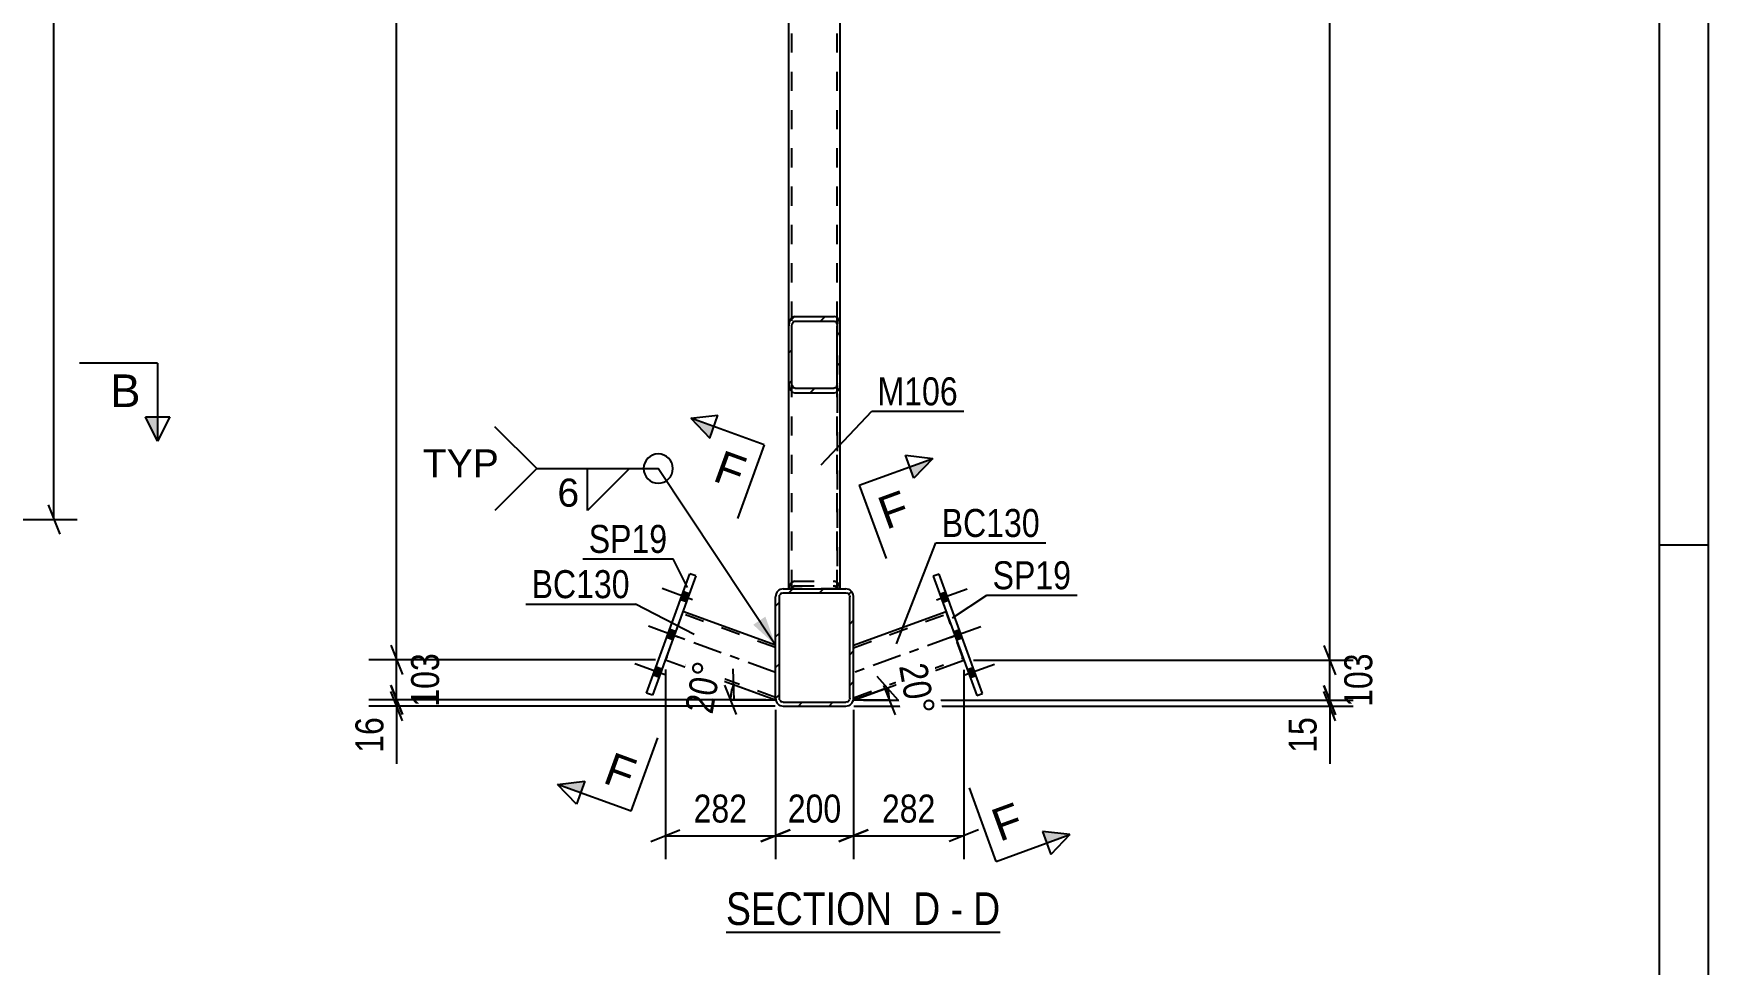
# Model space of a CAD drawing. Header units: millimetres. Extents: x 0 to 841, y 0 to 594.
# Drawn here: x 669.5 to 841, y 255.1 to 350.4 of the extents above; entities that cross this region are included whole.
import ezdxf

# ---------------------------------------------------------------- set-up
doc = ezdxf.new("R2010")
doc.units = ezdxf.units.MM
doc.linetypes.add('DXK_LINE_DOT2', pattern=[3.9198, 1.9599, -1.9599])
doc.linetypes.add('DXK_LINE_DOT3', pattern=[5.9187, 2.979, -0.9799, 0.9799, -0.9799])
doc.styles.add('Arial', font='ARIAL.TTF', dxfattribs={"height": 0.2})
doc.styles.add('Arial Narrow', font='ARIALN.TTF', dxfattribs={"height": 0.2})

# ---------------------------------------------------------------- blocks, each defined once
blk = doc.blocks.new('Unknown-122569972-1162')
at = {"color": 5, "linetype": 'Continuous'}
for p, q in [((841, 0), (841, 594)), ((836, 5), (836, 589)), ((841, 298), (836, 298))]:
    blk.add_line(p, q, dxfattribs=at)
blk = doc.blocks.new('Unknown-122569972-15 - 1405')
at = {"color": 6, "linetype": 'Continuous'}
blk.add_line((740.43, 258.4), (768.5, 258.4), dxfattribs=at)
at = {"color": 0, "linetype": 'Continuous'}
for points in [[(758.54, 259.15), (758.54, 262.65), (740.43, 262.65), (740.43, 259.15)], [(762.36, 259.15), (762.36, 262.65), (759.59, 262.65), (759.59, 259.15)], [(764.68, 259.15), (764.68, 262.65), (763.41, 262.65), (763.41, 259.15)], [(768.5, 259.15), (768.5, 262.65), (765.73, 262.65), (765.73, 259.15)]]:
    blk.add_wipeout(points, dxfattribs=at)
at = {"color": 7, "linetype": 'Continuous', "style": 'Arial Narrow'}
for s, p in [('SECTION ', (740.43, 259.15)), ('D', (759.59, 259.15)), ('D', (765.73, 259.15)), ('-', (763.41, 259.15))]:
    blk.add_text(s, height=3.34, dxfattribs=at).set_placement(p)
blk = doc.blocks.new('Part-122569972-1500 - 1405')
at = {"color": 2, "linetype": 'Continuous'}
for p, q in [((732.3, 282.87), (736.74, 295.08)), ((737.34, 294.86), (736.74, 295.08)), ((737.34, 294.86), (732.9, 282.65)), ((732.9, 282.65), (732.3, 282.87))]:
    blk.add_line(p, q, dxfattribs=at)
blk = doc.blocks.new('Bolt-122569972-1472 - 1405')
at = {"linetype": 'Continuous'}
for points in [[(762.31, 293), (762.62, 292.17), (763.22, 292.39), (762.92, 293.22)], [(762.31, 293), (762.62, 292.17), (763.22, 292.39), (762.92, 293.22)], [(762.31, 293), (762.62, 292.17), (763.22, 292.39), (762.92, 293.22)], [(763.72, 289.15), (764.02, 288.32), (764.62, 288.54), (764.32, 289.37)], [(763.72, 289.15), (764.02, 288.32), (764.62, 288.54), (764.32, 289.37)], [(765.12, 285.29), (765.42, 284.47), (766.02, 284.69), (765.72, 285.51)], [(765.12, 285.29), (765.42, 284.47), (766.02, 284.69), (765.72, 285.51)], [(765.12, 285.29), (765.42, 284.47), (766.02, 284.69), (765.72, 285.51)]]:
    blk.add_hatch(color=1, dxfattribs=at).paths.add_polyline_path(points)
at = {"color": 1, "linetype": 'Continuous'}
for p, q in [((761.98, 292.41), (765.1, 293.54)), ((761.98, 292.41), (765.1, 293.54)), ((761.98, 292.41), (765.1, 293.54)), ((762.31, 293), (762.92, 293.22)), ((762.31, 293), (762.92, 293.22)), ((762.31, 293), (762.92, 293.22)), ((762.62, 292.17), (763.22, 292.39)), ((762.62, 292.17), (763.22, 292.39)), ((762.62, 292.17), (763.22, 292.39)), ((763.38, 288.56), (766.5, 289.69)), ((763.38, 288.56), (766.5, 289.69)), ((763.72, 289.15), (764.32, 289.37)), ((763.72, 289.15), (764.32, 289.37)), ((764.02, 288.32), (764.62, 288.54)), ((764.02, 288.32), (764.62, 288.54)), ((764.78, 284.7), (767.9, 285.84)), ((764.78, 284.7), (767.9, 285.84)), ((764.78, 284.7), (767.9, 285.84)), ((765.12, 285.29), (765.72, 285.51)), ((765.12, 285.29), (765.72, 285.51)), ((765.12, 285.29), (765.72, 285.51)), ((765.42, 284.47), (766.02, 284.69)), ((765.42, 284.47), (766.02, 284.69)), ((765.42, 284.47), (766.02, 284.69))]:
    blk.add_line(p, q, dxfattribs=at)
blk = doc.blocks.new('Part-122569972-1465 - 1405')
at = {"linetype": 'Continuous'}
h = blk.add_hatch(dxfattribs=at)
h.set_pattern_fill('', scale=0.7, style=0, pattern_type=0)
h.set_pattern_definition([(45, (746.854, 314.5358), (-1.57154, 1.57154), [])])
h.paths.add_polyline_path([(746.85, 320.46), (746.85, 314.54), (746.9, 314.17), (747.04, 313.87), (747.25, 313.66), (747.49, 313.59), (751.49, 313.59), (751.74, 313.66), (751.95, 313.87), (752.09, 314.17), (752.13, 314.54), (752.13, 320.46), (752.09, 320.83), (751.95, 321.13), (751.74, 321.34), (751.49, 321.41), (747.49, 321.41), (747.25, 321.34), (747.04, 321.13), (746.9, 320.83)])
h.paths.add_polyline_path([(747.27, 320.8), (747.37, 320.9), (747.49, 320.94), (751.49, 320.94), (751.62, 320.9), (751.72, 320.8), (751.79, 320.65), (751.81, 320.46), (751.81, 314.54), (751.79, 314.35), (751.72, 314.2), (751.62, 314.1), (751.49, 314.06), (747.49, 314.06), (747.37, 314.1), (747.27, 314.2), (747.2, 314.35), (747.17, 314.54), (747.17, 320.46), (747.2, 320.65)])
at = {"color": 2, "linetype": 'Continuous'}
for p, q in [((746.9, 320.83), (746.85, 320.46)), ((747.17, 320.46), (747.2, 320.65)), ((747.49, 321.41), (747.25, 321.34)), ((747.37, 320.9), (747.49, 320.94)), ((747.49, 321.41), (751.49, 321.41)), ((747.49, 320.94), (751.49, 320.94)), ((751.74, 321.34), (751.49, 321.41)), ((751.49, 320.94), (751.62, 320.9)), ((751.79, 320.65), (751.81, 320.46)), ((752.13, 320.46), (752.09, 320.83)), ((746.85, 314.54), (746.85, 320.46)), ((747.17, 314.54), (747.17, 320.46)), ((751.81, 314.54), (751.81, 320.46)), ((752.13, 314.54), (752.13, 320.46)), ((746.85, 293.54), (746.85, 314.54)), ((746.85, 314.54), (746.9, 314.17)), ((747.2, 314.35), (747.17, 314.54)), ((747.49, 314.06), (747.37, 314.1)), ((747.49, 314.06), (751.49, 314.06)), ((751.62, 314.1), (751.49, 314.06)), ((751.81, 314.54), (751.79, 314.35)), ((752.09, 314.17), (752.13, 314.54)), ((752.13, 293.54), (752.13, 314.54)), ((747.25, 313.66), (747.49, 313.59)), ((747.49, 313.59), (751.49, 313.59)), ((751.49, 313.59), (751.74, 313.66))]:
    blk.add_line(p, q, dxfattribs=at)
at = {"color": 7, "linetype": 'DXK_LINE_DOT2'}
for p, q in [((746.85, 314.54), (746.85, 320.46)), ((747.17, 293.54), (747.17, 320.46)), ((751.81, 293.54), (751.81, 320.46)), ((752.13, 314.54), (752.13, 320.46)), ((746.85, 293.54), (752.13, 293.54)), ((746.87, 293.54), (746.9, 293.75)), ((747.17, 293.54), (747.19, 293.54)), ((747.2, 293.57), (747.19, 293.54)), ((747.25, 294.27), (747.49, 294.34)), ((747.49, 293.86), (747.37, 293.83)), ((747.49, 294.34), (751.49, 294.34)), ((747.49, 293.86), (751.49, 293.86)), ((751.49, 294.34), (751.74, 294.27)), ((751.62, 293.83), (751.49, 293.86)), ((751.79, 293.54), (751.79, 293.57)), ((752.09, 293.75), (752.11, 293.54))]:
    blk.add_line(p, q, dxfattribs=at)
at = {"color": 2, "linetype": 'Continuous'}
for centre, radius, start, end in [((747.74, 320.63), 0.863, 124.9769, 167.0015), ((747.62, 320.55), 0.432, 124.9769, 167.0015), ((751.37, 320.55), 0.432, 12.9985, 55.0231), ((751.24, 320.63), 0.863, 12.9985, 55.0231), ((747.74, 314.37), 0.863, 192.9985, 235.0231), ((747.62, 314.45), 0.432, 192.9985, 235.0231), ((751.37, 314.45), 0.432, 304.9769, 347.0015), ((751.24, 314.37), 0.863, 304.9769, 347.0015)]:
    blk.add_arc(centre, radius, start, end, dxfattribs=at)
at = {"color": 7, "linetype": 'DXK_LINE_DOT2'}
for centre, radius, start, end in [((747.74, 293.56), 0.863, 124.9769, 167.0015), ((747.62, 293.47), 0.432, 124.9769, 167.0015), ((751.37, 293.47), 0.432, 12.9985, 55.0231), ((751.24, 293.56), 0.863, 12.9985, 55.0231)]:
    blk.add_arc(centre, radius, start, end, dxfattribs=at)
blk = doc.blocks.new('Bolt-122569972-1470 - 1405')
at = {"linetype": 'Continuous'}
for points in [[(736.37, 292.2), (736.67, 293.02), (736.07, 293.24), (735.77, 292.41)], [(736.37, 292.2), (736.67, 293.02), (736.07, 293.24), (735.77, 292.41)], [(736.37, 292.2), (736.67, 293.02), (736.07, 293.24), (735.77, 292.41)], [(734.97, 288.34), (735.27, 289.17), (734.67, 289.39), (734.37, 288.56)], [(734.97, 288.34), (735.27, 289.17), (734.67, 289.39), (734.37, 288.56)], [(733.57, 284.49), (733.87, 285.32), (733.27, 285.54), (732.97, 284.71)], [(733.57, 284.49), (733.87, 285.32), (733.27, 285.54), (732.97, 284.71)], [(733.57, 284.49), (733.87, 285.32), (733.27, 285.54), (732.97, 284.71)]]:
    blk.add_hatch(color=1, dxfattribs=at).paths.add_polyline_path(points)
at = {"color": 1, "linetype": 'Continuous'}
for p, q in [((737.01, 292.43), (733.89, 293.57)), ((737.01, 292.43), (733.89, 293.57)), ((737.01, 292.43), (733.89, 293.57)), ((736.67, 293.02), (736.07, 293.24)), ((736.67, 293.02), (736.07, 293.24)), ((736.67, 293.02), (736.07, 293.24)), ((736.37, 292.2), (735.77, 292.41)), ((736.37, 292.2), (735.77, 292.41)), ((736.37, 292.2), (735.77, 292.41)), ((735.61, 288.58), (732.49, 289.71)), ((735.61, 288.58), (732.49, 289.71)), ((734.97, 288.34), (734.37, 288.56)), ((734.97, 288.34), (734.37, 288.56)), ((735.27, 289.17), (734.67, 289.39)), ((735.27, 289.17), (734.67, 289.39)), ((734.21, 284.73), (731.09, 285.86)), ((734.21, 284.73), (731.09, 285.86)), ((734.21, 284.73), (731.09, 285.86)), ((733.57, 284.49), (732.97, 284.71)), ((733.57, 284.49), (732.97, 284.71)), ((733.57, 284.49), (732.97, 284.71)), ((733.87, 285.32), (733.27, 285.54)), ((733.87, 285.32), (733.27, 285.54)), ((733.87, 285.32), (733.27, 285.54))]:
    blk.add_line(p, q, dxfattribs=at)
blk = doc.blocks.new('Part-122569972-1510 - 1405')
at = {"color": 2, "linetype": 'Continuous'}
for p, q in [((762.25, 295.06), (761.64, 294.84)), ((766.69, 282.84), (762.25, 295.06)), ((761.64, 294.84), (766.09, 282.63)), ((766.09, 282.63), (766.69, 282.84))]:
    blk.add_line(p, q, dxfattribs=at)
blk = doc.blocks.new('Part-122569972-1530 - 1405')
at = {"color": 2, "linetype": 'Continuous'}
for p, q in [((753.49, 287.77), (762.96, 291.21)), ((753.49, 282.15), (764.77, 286.25)), ((753.49, 282.19), (753.49, 282.34)), ((753.49, 282.19), (753.49, 282.15))]:
    blk.add_line(p, q, dxfattribs=at)
at = {"color": 7, "linetype": 'DXK_LINE_DOT2'}
for p, q in [((753.49, 287.51), (763.05, 290.99)), ((764.77, 286.25), (762.96, 291.21)), ((753.49, 287.73), (753.49, 287.77)), ((753.49, 282.34), (753.49, 287.77)), ((753.49, 282.4), (764.69, 286.48))]:
    blk.add_line(p, q, dxfattribs=at)
at = {"color": 7, "linetype": 'DXK_LINE_DOT3'}
blk.add_line((763.87, 288.73), (753.49, 284.96), dxfattribs=at)
blk = doc.blocks.new('Part-122569972-1631 - 1405')
at = {"color": 7, "linetype": 'DXK_LINE_DOT2'}
for p, q in [((746.85, 293.54), (746.85, 321.34)), ((747.17, 293.54), (747.17, 321.34)), ((751.81, 321.34), (751.81, 293.54)), ((752.13, 293.54), (752.13, 321.34)), ((746.85, 293.54), (752.13, 293.54)), ((746.9, 293.54), (746.85, 293.54)), ((746.9, 293.75), (746.87, 293.54)), ((747.19, 293.54), (747.2, 293.57)), ((747.49, 294.34), (747.25, 294.27)), ((747.37, 293.83), (747.49, 293.86)), ((747.49, 294.34), (751.49, 294.34)), ((747.49, 293.86), (751.49, 293.86)), ((751.72, 294.27), (751.49, 294.34)), ((751.49, 293.86), (751.62, 293.83)), ((751.74, 294.27), (751.72, 294.27)), ((751.79, 293.57), (751.79, 293.54)), ((751.81, 293.54), (751.79, 293.54)), ((752.11, 293.54), (752.09, 293.75))]:
    blk.add_line(p, q, dxfattribs=at)
for centre, radius, start, end in [((747.74, 293.56), 0.863, 124.9769, 167.0015), ((747.62, 293.47), 0.432, 124.9769, 167.0015), ((751.37, 293.47), 0.432, 12.9985, 55.0231), ((751.24, 293.56), 0.863, 12.9985, 55.0231)]:
    blk.add_arc(centre, radius, start, end, dxfattribs=at)
blk = doc.blocks.new('Part-122569972-1646 - 1405')
at = {"color": 7, "linetype": 'DXK_LINE_DOT2'}
for p, q in [((736.02, 291.24), (734.22, 286.28)), ((745.49, 287.53), (735.94, 291.01)), ((745.49, 282.43), (734.3, 286.5)), ((745.49, 282.34), (745.49, 287.79))]:
    blk.add_line(p, q, dxfattribs=at)
at = {"color": 2, "linetype": 'Continuous'}
for p, q in [((745.49, 287.79), (736.02, 291.24)), ((734.22, 286.28), (745.49, 282.17)), ((745.49, 282.32), (745.49, 282.34)), ((745.49, 282.32), (745.49, 282.17))]:
    blk.add_line(p, q, dxfattribs=at)
at = {"color": 7, "linetype": 'DXK_LINE_DOT3'}
blk.add_line((745.49, 284.98), (735.12, 288.76), dxfattribs=at)
blk = doc.blocks.new('Part-122569972-1667 - 1405')
at = {"color": 7, "linetype": 'DXK_LINE_DOT2'}
for p, q in [((746.85, 409.14), (752.13, 409.14)), ((746.85, 382.21), (746.85, 409.14)), ((747.17, 293.54), (747.17, 409.14)), ((751.81, 293.54), (751.81, 409.14)), ((752.13, 382.21), (752.13, 409.14)), ((746.85, 293.54), (746.85, 320.46)), ((752.13, 293.54), (752.13, 320.46)), ((752.13, 293.54), (746.85, 293.54))]:
    blk.add_line(p, q, dxfattribs=at)
at = {"color": 2, "linetype": 'Continuous'}
for p, q in [((746.85, 320.46), (746.85, 382.21)), ((752.13, 320.46), (752.13, 382.21))]:
    blk.add_line(p, q, dxfattribs=at)
blk = doc.blocks.new('Part-122569972-1682 - 1405')
at = {"linetype": 'Continuous'}
h = blk.add_hatch(dxfattribs=at)
h.set_pattern_fill('', scale=0.7, style=0, pattern_type=0)
h.set_pattern_definition([(45, (745.494, 282.3383), (-1.57154, 1.57154), [])])
h.paths.add_polyline_path([(745.49, 292.74), (745.49, 282.34), (745.55, 282.03), (745.73, 281.77), (745.99, 281.6), (746.29, 281.54), (752.69, 281.54), (753, 281.6), (753.26, 281.77), (753.43, 282.03), (753.49, 282.34), (753.49, 292.74), (753.43, 293.04), (753.26, 293.3), (753, 293.48), (752.69, 293.54), (746.29, 293.54), (745.99, 293.48), (745.73, 293.3), (745.55, 293.04)])
h.paths.add_polyline_path([(746.01, 293.02), (746.14, 293.11), (746.29, 293.14), (752.69, 293.14), (752.85, 293.11), (752.98, 293.02), (753.06, 292.89), (753.09, 292.74), (753.09, 282.34), (753.06, 282.19), (752.98, 282.06), (752.85, 281.97), (752.69, 281.94), (746.29, 281.94), (746.14, 281.97), (746.01, 282.06), (745.92, 282.19), (745.89, 282.34), (745.89, 292.74), (745.92, 292.89)])
at = {"color": 2, "linetype": 'Continuous'}
for p, q in [((746.29, 293.54), (745.99, 293.48)), ((746.29, 293.54), (746.29, 293.54)), ((746.29, 293.54), (752.69, 293.54)), ((752.69, 293.54), (752.69, 293.54)), ((753, 293.48), (752.69, 293.54)), ((745.55, 293.04), (745.49, 292.74)), ((745.49, 292.74), (745.49, 292.74)), ((745.49, 282.34), (745.49, 292.74)), ((745.89, 292.74), (745.92, 292.89)), ((745.89, 292.74), (745.89, 292.74)), ((745.89, 282.34), (745.89, 292.74)), ((746.14, 293.11), (746.29, 293.14)), ((746.29, 293.14), (746.29, 293.14)), ((746.29, 293.14), (752.69, 293.14)), ((752.69, 293.14), (752.69, 293.14)), ((752.69, 293.14), (752.85, 293.11)), ((753.06, 292.89), (753.09, 292.74)), ((753.09, 292.74), (753.09, 292.74)), ((753.09, 282.34), (753.09, 292.74)), ((753.49, 292.74), (753.43, 293.04)), ((753.49, 292.74), (753.49, 292.74)), ((753.49, 282.34), (753.49, 292.74)), ((745.49, 282.34), (745.49, 282.34)), ((745.49, 282.34), (745.55, 282.03)), ((745.89, 282.34), (745.89, 282.34)), ((745.92, 282.19), (745.89, 282.34)), ((745.99, 281.6), (746.29, 281.54)), ((746.29, 281.94), (746.14, 281.97)), ((746.29, 281.94), (746.29, 281.94)), ((746.29, 281.94), (752.69, 281.94)), ((746.29, 281.54), (746.29, 281.54)), ((746.29, 281.54), (752.69, 281.54)), ((752.85, 281.97), (752.69, 281.94)), ((752.69, 281.94), (752.69, 281.94)), ((752.69, 281.54), (753, 281.6)), ((752.69, 281.54), (752.69, 281.54)), ((753.09, 282.34), (753.06, 282.19)), ((753.09, 282.34), (753.09, 282.34)), ((753.43, 282.03), (753.49, 282.34)), ((753.49, 282.34), (753.49, 282.34))]:
    blk.add_line(p, q, dxfattribs=at)
for centre, radius, start, end in [((746.29, 292.74), 0.8, 112.5, 157.5), ((752.69, 292.74), 0.8, 22.5, 67.5), ((746.29, 292.74), 0.4, 112.5, 157.5), ((752.69, 292.74), 0.4, 22.5, 67.5), ((746.29, 282.34), 0.8, 202.5, 247.5), ((746.29, 282.34), 0.4, 202.5, 247.5), ((752.69, 282.34), 0.4, 292.5, 337.5), ((752.69, 282.34), 0.8, 292.5, 337.5)]:
    blk.add_arc(centre, radius, start, end, dxfattribs=at)
blk = doc.blocks.new('StraightDimension-122569972-3916 - 3380')
at = {"color": 7, "linetype": 'Continuous'}
for p, q in [((672.23, 426.74), (671.03, 429.74)), ((651.21, 428.24), (674.03, 428.24)), ((671.63, 300.64), (671.63, 428.24)), ((671.03, 302.14), (672.23, 299.14)), ((651.21, 300.64), (674.03, 300.64))]:
    blk.add_line(p, q, dxfattribs=at)
at = {"color": 0}
blk.add_wipeout([(670.88, 368.7), (666.68, 368.7), (666.68, 360.19), (670.88, 360.19)], dxfattribs=at)
at = {"color": 3, "style": 'Arial Narrow'}
blk.add_text('3190', height=2.863, rotation=90.0002, dxfattribs=at).set_placement((670.28, 360.79))
blk = doc.blocks.new('StraightDimension-122569972-1704 - 1405')
at = {"color": 7, "linetype": 'Continuous'}
for p, q in [((801.63, 287.75), (802.83, 284.75)), ((765.77, 286.25), (805.08, 286.25)), ((802.23, 282.15), (802.23, 286.25)), ((802.83, 280.65), (801.63, 283.65)), ((754.49, 282.15), (805.08, 282.15))]:
    blk.add_line(p, q, dxfattribs=at)
at = {"color": 0}
blk.add_wipeout([(807.18, 287.54), (802.98, 287.54), (802.98, 280.86), (807.18, 280.86)], dxfattribs=at)
at = {"color": 3, "style": 'Arial Narrow'}
blk.add_text('103', height=2.863, rotation=90.0002, dxfattribs=at).set_placement((806.58, 281.46))
blk = doc.blocks.new('AngleDimension-122569972-1816 - 1405')
at = {"color": 7, "linetype": 'Continuous'}
for p, q in [((741.13, 285.36), (741.23, 282.13)), ((741.5, 280.67), (740.3, 283.67)), ((741.18, 283.74), (745.49, 282.17)), ((744.49, 282.17), (740.9, 282.17)), ((740.9, 282.17), (745.49, 282.17))]:
    blk.add_line(p, q, dxfattribs=at)
blk.add_arc((745.49, 282.17), 4.59, 159.9998, 180, dxfattribs=at)
at = {"color": 0}
blk.add_wipeout([(740.65, 286.31), (736.51, 287.03), (735.39, 280.67), (739.52, 279.94)], dxfattribs=at)
at = {"color": 3, "style": 'Arial Narrow'}
blk.add_text('20°', height=2.863, rotation=80.0021, dxfattribs=at).set_placement((739.04, 280.64))
blk = doc.blocks.new('StraightDimension-122569972-1771 - 1405')
at = {"color": 7, "linetype": 'Continuous'}
for p, q in [((706.11, 287.78), (707.31, 284.78)), ((733.22, 286.28), (704.31, 286.28)), ((706.71, 282.17), (706.71, 286.28)), ((707.31, 280.67), (706.11, 283.67)), ((744.49, 282.17), (704.31, 282.17))]:
    blk.add_line(p, q, dxfattribs=at)
at = {"color": 0}
blk.add_wipeout([(711.66, 287.57), (707.46, 287.57), (707.46, 280.88), (711.66, 280.88)], dxfattribs=at)
at = {"color": 3, "style": 'Arial Narrow'}
blk.add_text('103', height=2.863, rotation=90.0002, dxfattribs=at).set_placement((711.06, 281.48))
blk = doc.blocks.new('StraightDimension-122569972-1687 - 1405')
at = {"color": 7, "linetype": 'Continuous'}
for p, q in [((801.63, 283.65), (802.83, 280.65)), ((802.83, 280.04), (801.63, 283.04)), ((753.53, 281.54), (804.63, 281.54)), ((754.49, 282.15), (804.63, 282.15)), ((802.23, 281.54), (802.23, 282.15))]:
    blk.add_line(p, q, dxfattribs=at)
at = {"color": 0}
blk.add_wipeout([(801.48, 281.01), (797.28, 281.01), (797.28, 276.16), (801.48, 276.16)], dxfattribs=at)
at = {"color": 7, "linetype": 'Continuous'}
blk.add_line((802.23, 281.54), (802.23, 275.63), dxfattribs=at)
blk.add_line((802.23, 281.54), (802.23, 275.63), dxfattribs=at)
at = {"color": 3, "style": 'Arial Narrow'}
blk.add_text('15', height=2.863, rotation=90.0002, dxfattribs=at).set_placement((800.88, 276.76))
blk = doc.blocks.new('StraightDimension-122569972-1714 - 1405')
at = {"color": 7, "linetype": 'Continuous'}
for p, q in [((802.83, 423.2), (801.63, 426.2)), ((776.29, 424.7), (804.63, 424.7)), ((802.23, 286.25), (802.23, 424.7)), ((801.63, 287.75), (802.83, 284.75)), ((765.77, 286.25), (804.63, 286.25))]:
    blk.add_line(p, q, dxfattribs=at)
at = {"color": 0}
blk.add_wipeout([(801.48, 359.73), (797.28, 359.73), (797.28, 351.22), (801.48, 351.22)], dxfattribs=at)
at = {"color": 3, "style": 'Arial Narrow'}
blk.add_text('3461', height=2.863, rotation=90.0002, dxfattribs=at).set_placement((800.88, 351.82))
blk = doc.blocks.new('AngleDimension-122569972-1749 - 1405')
at = {"color": 7, "linetype": 'Continuous'}
for p, q in [((756.95, 283.4), (753.49, 282.15)), ((755.87, 284.61), (758.02, 282.2)), ((757.77, 280.65), (756.57, 283.65)), ((757.17, 282.15), (753.49, 282.15)), ((754.49, 282.15), (757.17, 282.15))]:
    blk.add_line(p, q, dxfattribs=at)
blk.add_arc((753.49, 282.15), 3.67, 360, 19.9997, dxfattribs=at)
at = {"color": 0}
blk.add_wipeout([(758.56, 279.76), (762.7, 280.49), (761.57, 286.85), (757.44, 286.12)], dxfattribs=at)
at = {"color": 3, "style": 'Arial Narrow'}
blk.add_text('20°', height=2.863, rotation=-80.0021, dxfattribs=at).set_placement((758.13, 285.64))
blk = doc.blocks.new('StraightDimension-122569972-1882 - 1405')
at = {"color": 7, "linetype": 'Continuous'}
for p, q in [((745.49, 281.17), (745.49, 265.88)), ((753.49, 281.15), (753.49, 265.88)), ((743.99, 267.68), (746.99, 268.88)), ((745.49, 268.28), (753.49, 268.28)), ((754.99, 268.88), (751.99, 267.68))]:
    blk.add_line(p, q, dxfattribs=at)
at = {"color": 0}
blk.add_wipeout([(752.84, 269.03), (752.84, 273.23), (746.15, 273.23), (746.15, 269.03)], dxfattribs=at)
at = {"color": 3, "style": 'Arial Narrow'}
blk.add_text('200', height=2.863, dxfattribs=at).set_placement((746.75, 269.63))
blk = doc.blocks.new('StraightDimension-122569972-1761 - 1405')
at = {"color": 7, "linetype": 'Continuous'}
for p, q in [((706.11, 283.67), (707.31, 280.67)), ((707.31, 280.04), (706.11, 283.04)), ((744.49, 282.17), (703.86, 282.17)), ((745.45, 281.54), (703.86, 281.54)), ((706.71, 281.54), (706.71, 282.17))]:
    blk.add_line(p, q, dxfattribs=at)
at = {"color": 0}
blk.add_wipeout([(705.96, 281.01), (701.76, 281.01), (701.76, 276.16), (705.96, 276.16)], dxfattribs=at)
at = {"color": 7, "linetype": 'Continuous'}
blk.add_line((706.71, 281.54), (706.71, 275.63), dxfattribs=at)
blk.add_line((706.71, 281.54), (706.71, 275.63), dxfattribs=at)
at = {"color": 3, "style": 'Arial Narrow'}
blk.add_text('16', height=2.863, rotation=90.0002, dxfattribs=at).set_placement((705.36, 276.76))
blk = doc.blocks.new('StraightDimension-122569972-1781 - 1405')
at = {"color": 7, "linetype": 'Continuous'}
for p, q in [((707.31, 423.22), (706.11, 426.22)), ((722.69, 424.72), (703.86, 424.72)), ((706.71, 286.28), (706.71, 424.72)), ((706.11, 287.78), (707.31, 284.78)), ((733.22, 286.28), (703.86, 286.28))]:
    blk.add_line(p, q, dxfattribs=at)
at = {"color": 0}
blk.add_wipeout([(705.96, 359.76), (701.76, 359.76), (701.76, 351.24), (705.96, 351.24)], dxfattribs=at)
at = {"color": 3, "style": 'Arial Narrow'}
blk.add_text('3461', height=2.863, rotation=90.0002, dxfattribs=at).set_placement((705.36, 351.84))
blk = doc.blocks.new('StraightDimension-122569972-1863 - 1405')
at = {"color": 7, "linetype": 'Continuous'}
for p, q in [((734.22, 285.28), (734.22, 265.88)), ((745.49, 281.17), (745.49, 265.88)), ((732.72, 267.68), (735.72, 268.88)), ((734.22, 268.28), (745.49, 268.28)), ((746.99, 268.88), (743.99, 267.68))]:
    blk.add_line(p, q, dxfattribs=at)
at = {"color": 0}
blk.add_wipeout([(743.2, 269.03), (743.2, 273.23), (736.51, 273.23), (736.51, 269.03)], dxfattribs=at)
at = {"color": 3, "style": 'Arial Narrow'}
blk.add_text('282', height=2.863, dxfattribs=at).set_placement((737.11, 269.63))
blk = doc.blocks.new('StraightDimension-122569972-1901 - 1405')
at = {"color": 7, "linetype": 'Continuous'}
for p, q in [((764.77, 285.25), (764.77, 265.88)), ((753.49, 281.15), (753.49, 265.88)), ((751.99, 267.68), (754.99, 268.88)), ((753.49, 268.28), (764.77, 268.28)), ((766.27, 268.88), (763.27, 267.68))]:
    blk.add_line(p, q, dxfattribs=at)
at = {"color": 0}
blk.add_wipeout([(762.47, 269.03), (762.47, 273.23), (755.79, 273.23), (755.79, 269.03)], dxfattribs=at)
at = {"color": 3, "style": 'Arial Narrow'}
blk.add_text('282', height=2.863, dxfattribs=at).set_placement((756.39, 269.63))
blk = doc.blocks.new('SectionMark-122569972-4400 - 3380')
at = {"linetype": 'Continuous'}
blk.add_hatch(color=6, dxfattribs=at).paths.add_polyline_path([(681, 311.14), (682.25, 311.14), (682.25, 308.64)])
at = {"color": 6, "linetype": 'Continuous'}
for p, q in [((682.25, 316.64), (674.25, 316.64)), ((682.25, 316.64), (682.25, 308.64)), ((681, 311.14), (683.5, 311.14)), ((682.25, 308.64), (681, 311.14)), ((683.5, 311.14), (682.25, 308.64))]:
    blk.add_line(p, q, dxfattribs=at)
at = {"color": 0, "linetype": 'Continuous'}
blk.add_wipeout([(680.5, 312.14), (680.5, 315.64), (677.39, 315.64), (677.39, 312.14)], dxfattribs=at)
at = {"color": 3, "linetype": 'Continuous', "style": 'Arial'}
blk.add_text('B', height=3.34, dxfattribs=at).set_placement((677.39, 312.14))
blk = doc.blocks.new('MarkSet-122569972-2027 - 1405')
at = {"color": 0}
blk.add_wipeout([(764.16, 312.32), (764.16, 315.32), (755.94, 315.32), (755.94, 312.32)], dxfattribs=at)
blk.add_wipeout([(764.16, 312.32), (764.16, 315.32), (755.94, 315.32), (755.94, 312.32)], dxfattribs=at)
at = {"color": 30, "linetype": 'Continuous'}
for p, q in [((750.16, 306.23), (755.34, 311.72)), ((755.34, 311.72), (764.76, 311.72))]:
    blk.add_line(p, q, dxfattribs=at)
at = {"color": 3, "style": 'Arial Narrow'}
blk.add_text('M106', height=2.863, dxfattribs=at).set_placement((755.94, 312.32))
blk = doc.blocks.new('SectionMark-122569972-1972 - 1405')
at = {"linetype": 'Continuous'}
for points in [[(739.18, 310.15), (738.76, 308.97), (736.83, 311)], [(725.97, 273.85), (725.54, 272.67), (723.19, 273.53)]]:
    blk.add_hatch(color=6, dxfattribs=at).paths.add_polyline_path(points)
at = {"color": 6, "linetype": 'Continuous'}
for p, q in [((736.83, 311), (739.61, 311.32)), ((736.83, 311), (738.76, 308.97)), ((738.76, 308.97), (739.61, 311.32)), ((723.19, 273.53), (725.97, 273.85)), ((725.11, 271.5), (723.19, 273.53)), ((725.97, 273.85), (725.11, 271.5))]:
    blk.add_line(p, q, dxfattribs=at)
at = {"color": 0, "linetype": 'Continuous'}
for points in [[(741.62, 303.68), (742.81, 306.97), (740.13, 307.94), (738.94, 304.65)], [(730.37, 272.78), (731.57, 276.07), (728.89, 277.04), (727.69, 273.75)]]:
    blk.add_wipeout(points, dxfattribs=at)
at = {"color": 6, "linetype": 'Continuous'}
for p, q in [((744.35, 308.27), (736.83, 311)), ((744.35, 308.27), (741.61, 300.75)), ((730.71, 270.79), (733.45, 278.31)), ((730.71, 270.79), (723.19, 273.53))]:
    blk.add_line(p, q, dxfattribs=at)
at = {"color": 3, "linetype": 'Continuous', "style": 'Arial'}
for p in [(738.94, 304.65), (727.69, 273.75)]:
    blk.add_text('F', height=3.34, rotation=-20.002, dxfattribs=at).set_placement(p)
blk = doc.blocks.new('Mark-122569972-1496 - 1405')
at = {"color": 0}
blk.add_wipeout([(734.42, 297.22), (734.42, 300.22), (726.38, 300.22), (726.38, 297.22)], dxfattribs=at)
blk.add_wipeout([(734.42, 297.22), (734.42, 300.22), (726.38, 300.22), (726.38, 297.22)], dxfattribs=at)
at = {"color": 30, "linetype": 'Continuous'}
for p in [(725.78, 296.62), (736.48, 293.67)]:
    blk.add_line(p, (735.02, 296.62), dxfattribs=at)
at = {"color": 3, "style": 'Arial Narrow'}
blk.add_text('SP19', height=2.863, dxfattribs=at).set_placement((726.38, 297.22))
blk = doc.blocks.new('Mark-122569972-1506 - 1405')
at = {"color": 0}
blk.add_wipeout([(775.76, 293.5), (775.76, 296.5), (767.72, 296.5), (767.72, 293.5)], dxfattribs=at)
blk.add_wipeout([(775.76, 293.5), (775.76, 296.5), (767.72, 296.5), (767.72, 293.5)], dxfattribs=at)
at = {"color": 30, "linetype": 'Continuous'}
for p, q in [((763.62, 290.56), (767.12, 292.9)), ((767.12, 292.9), (776.36, 292.9))]:
    blk.add_line(p, q, dxfattribs=at)
at = {"color": 3, "style": 'Arial Narrow'}
blk.add_text('SP19', height=2.863, dxfattribs=at).set_placement((767.72, 293.5))
blk = doc.blocks.new('Mark-122569972-1526 - 1405')
at = {"color": 0}
blk.add_wipeout([(772.56, 298.85), (772.56, 301.85), (762.51, 301.85), (762.51, 298.85)], dxfattribs=at)
blk.add_wipeout([(772.56, 298.85), (772.56, 301.85), (762.51, 301.85), (762.51, 298.85)], dxfattribs=at)
at = {"color": 30, "linetype": 'Continuous'}
for p, q in [((757.87, 287.93), (761.91, 298.25)), ((761.91, 298.25), (773.16, 298.25))]:
    blk.add_line(p, q, dxfattribs=at)
at = {"color": 3, "style": 'Arial Narrow'}
blk.add_text('BC130', height=2.863, dxfattribs=at).set_placement((762.51, 298.85))
blk = doc.blocks.new('Mark-122569972-1642 - 1405')
at = {"color": 0}
blk.add_wipeout([(730.58, 292.59), (730.58, 295.59), (720.53, 295.59), (720.53, 292.59)], dxfattribs=at)
blk.add_wipeout([(730.58, 292.59), (730.58, 295.59), (720.53, 295.59), (720.53, 292.59)], dxfattribs=at)
at = {"color": 30, "linetype": 'Continuous'}
for p in [(719.93, 291.99), (737.17, 288.86)]:
    blk.add_line(p, (731.18, 291.99), dxfattribs=at)
at = {"color": 3, "style": 'Arial Narrow'}
blk.add_text('BC130', height=2.863, dxfattribs=at).set_placement((720.53, 292.59))
blk = doc.blocks.new('SectionMark-122569972-1974 - 1405')
at = {"linetype": 'Continuous'}
for points in [[(759.67, 304.87), (759.24, 306.04), (761.59, 306.89)], [(773.26, 267.53), (772.83, 268.71), (775.61, 268.39)]]:
    blk.add_hatch(color=6, dxfattribs=at).paths.add_polyline_path(points)
at = {"color": 6, "linetype": 'Continuous'}
for p, q in [((759.67, 304.87), (758.81, 307.21)), ((758.81, 307.21), (761.59, 306.89)), ((761.59, 306.89), (759.67, 304.87)), ((775.61, 268.39), (772.83, 268.71)), ((772.83, 268.71), (773.68, 266.36)), ((775.61, 268.39), (773.68, 266.36))]:
    blk.add_line(p, q, dxfattribs=at)
at = {"color": 0, "linetype": 'Continuous'}
for points in [[(759.49, 300.54), (758.29, 303.83), (755.61, 302.86), (756.81, 299.57)], [(771.11, 268.61), (769.91, 271.9), (767.23, 270.93), (768.43, 267.64)]]:
    blk.add_wipeout(points, dxfattribs=at)
at = {"color": 6, "linetype": 'Continuous'}
for p, q in [((754.07, 304.16), (761.59, 306.89)), ((754.07, 304.16), (756.81, 296.64)), ((768.09, 265.65), (765.35, 273.17)), ((768.09, 265.65), (775.61, 268.39))]:
    blk.add_line(p, q, dxfattribs=at)
at = {"color": 3, "linetype": 'Continuous', "style": 'Arial'}
for p in [(756.81, 299.57), (768.43, 267.64)]:
    blk.add_text('F', height=3.34, rotation=20.002, dxfattribs=at).set_placement(p)
blk = doc.blocks.new('WeldMark-122569972-1980 - 1405')
at = {"linetype": 'Continuous'}
blk.add_hatch(color=30, dxfattribs=at).paths.add_polyline_path([(744.46, 290.7), (745.49, 287.79), (743.21, 289.87)])
at = {"color": 3, "linetype": 'Continuous'}
for q in [(716.78, 310.13), (716.78, 301.56)]:
    blk.add_line((721.07, 305.85), q, dxfattribs=at)
at = {"color": 30, "linetype": 'Continuous'}
blk.add_line((745.49, 287.79), (733.49, 305.85), dxfattribs=at)
at = {"color": 3, "linetype": 'Continuous'}
for start, end in [(90, 270), (270, 90)]:
    blk.add_arc((733.49, 305.85), 1.5, start, end, dxfattribs=at)
at = {"color": 0}
blk.add_wipeout([(725.59, 301.75), (725.59, 305.15), (722.97, 305.15), (722.97, 301.75)], dxfattribs=at)
at = {"color": 30, "linetype": 'Continuous'}
blk.add_line((721.07, 305.85), (733.49, 305.85), dxfattribs=at)
at = {"color": 3, "linetype": 'Continuous'}
for p, q in [((726.25, 305.85), (730.54, 305.85)), ((730.54, 305.85), (726.25, 301.56)), ((726.25, 301.56), (726.25, 305.85))]:
    blk.add_line(p, q, dxfattribs=at)
at = {"color": 3, "style": 'Arial'}
blk.add_text('6', height=2.87, dxfattribs=at).set_placement((723.17, 301.95))
at = {"color": 0, "linetype": 'Continuous'}
blk.add_wipeout([(717.17, 304.95), (717.17, 307.95), (709.39, 307.95), (709.39, 304.95)], dxfattribs=at)
blk.add_wipeout([(717.17, 304.95), (717.17, 307.95), (709.39, 307.95), (709.39, 304.95)], dxfattribs=at)
at = {"color": 3, "linetype": 'Continuous', "style": 'Arial'}
blk.add_text('TYP', height=2.865, dxfattribs=at).set_placement((709.39, 304.95))

msp = doc.modelspace()

# ---------------------------------------------------------------- block references
for name in ['Unknown-122569972-1162', 'Part-122569972-1667 - 1405', 'Part-122569972-1465 - 1405', 'Part-122569972-1631 - 1405', 'Part-122569972-1500 - 1405', 'Part-122569972-1510 - 1405', 'Bolt-122569972-1470 - 1405', 'Part-122569972-1682 - 1405', 'Bolt-122569972-1472 - 1405', 'Part-122569972-1646 - 1405', 'Part-122569972-1530 - 1405']:
    msp.add_blockref(name, (0, 0))

# ---------------------------------------------------------------- next in the draw order: block references
for name in ['StraightDimension-122569972-3916 - 3380', 'MarkSet-122569972-2027 - 1405', 'AngleDimension-122569972-1816 - 1405', 'StraightDimension-122569972-1704 - 1405', 'Unknown-122569972-15 - 1405']:
    msp.add_blockref(name, (0, 0))

# ---------------------------------------------------------------- next in the draw order: block references
for name in ['StraightDimension-122569972-1714 - 1405', 'SectionMark-122569972-4400 - 3380', 'StraightDimension-122569972-1771 - 1405', 'StraightDimension-122569972-1687 - 1405']:
    msp.add_blockref(name, (0, 0))

# ---------------------------------------------------------------- next in the draw order: block references
for name in ['StraightDimension-122569972-1781 - 1405', 'Mark-122569972-1506 - 1405', 'AngleDimension-122569972-1749 - 1405']:
    msp.add_blockref(name, (0, 0))

# ---------------------------------------------------------------- next in the draw order: block references
for name in ['Mark-122569972-1526 - 1405', 'StraightDimension-122569972-1882 - 1405']:
    msp.add_blockref(name, (0, 0))

# ---------------------------------------------------------------- next in the draw order: block references
for name in ['StraightDimension-122569972-1901 - 1405', 'StraightDimension-122569972-1761 - 1405']:
    msp.add_blockref(name, (0, 0))

# ---------------------------------------------------------------- next in the draw order: block references
for name in ['SectionMark-122569972-1974 - 1405', 'StraightDimension-122569972-1863 - 1405']:
    msp.add_blockref(name, (0, 0))

# ---------------------------------------------------------------- next in the draw order: block references
msp.add_blockref('SectionMark-122569972-1972 - 1405', (0, 0))

# ---------------------------------------------------------------- next in the draw order: block references
msp.add_blockref('Mark-122569972-1496 - 1405', (0, 0))

# ---------------------------------------------------------------- next in the draw order: block references
msp.add_blockref('Mark-122569972-1642 - 1405', (0, 0))

# ---------------------------------------------------------------- next in the draw order: block references
msp.add_blockref('WeldMark-122569972-1980 - 1405', (0, 0))

doc.saveas('drawing.dxf')
